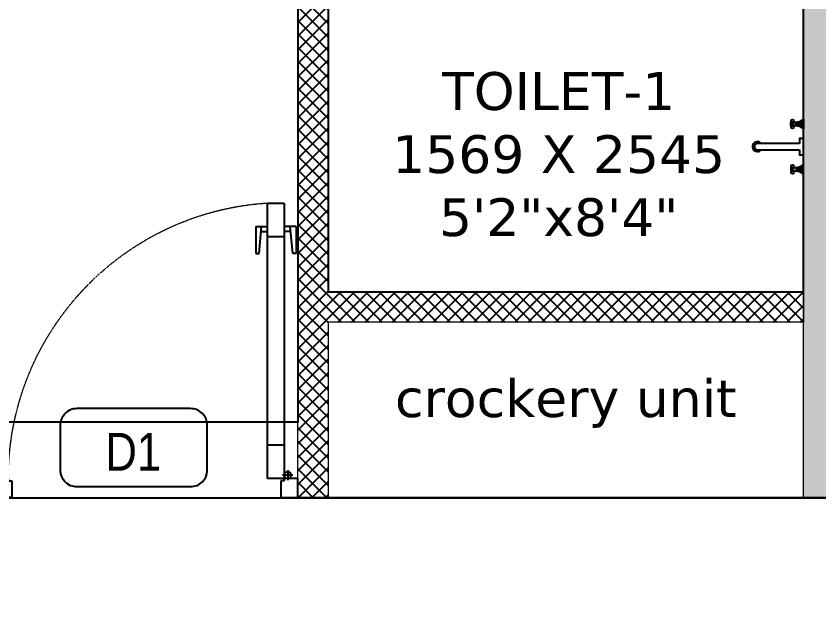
# Model space of a CAD drawing. Header units: millimetres. Extents: x 91566 to 131129, y 141753 to 207061.
# Drawn here: x 100364 to 103014, y 177843 to 179803 of the extents above; entities that cross this region are included whole.
import ezdxf
from ezdxf.enums import TextEntityAlignment as Align

# ---------------------------------------------------------------- set-up
doc = ezdxf.new("R2010")
doc.units = ezdxf.units.MM
doc.linetypes.add('3BHK  WEST_UN-2$0$DASHED', pattern=[0.75, 0.5, -0.25])
for name, color, linetype in [('A-Door', 11, 'Continuous'), ('A-Door Line', 8, 'Continuous'), ('A-Elevation 10', 8, 'Continuous'), ('A-Fixture', 8, 'Continuous'), ('A-Hatch', 252, 'Continuous'), ('A-Room Boundary', 44, 'Continuous'), ('A-Text Main', 44, 'Continuous')]:
    doc.layers.add(name, color=color, linetype=linetype)
doc.layers.add('A-Wall', color=240, linetype='Continuous', lineweight=35)
doc.styles.add('2024-08-29_TOWER-A$0$simplex-0.8', font='simplex.shx', dxfattribs={"width": 0.8})
doc.styles.add('3BHK EAST -UN-4$0$grid_text', font='verdana.ttf')
doc.styles.add('ARIAL', font='ARIALN.TTF')

# ---------------------------------------------------------------- blocks, each defined once
blk = doc.blocks.new('A$Ccfbdbe87')
at = {"layer": 'A-Door'}
for p, q in [((99.9, 973.1), (44.4, 973.1)), ((44.4, 973.1), (44.4, 62.5)), ((99.9, 62.5), (99.9, 973.1)), ((5.6, 895.4), (44.4, 895.4)), ((5.6, 895.4), (5.6, 806.5)), ((16.7, 806.5), (24.9, 895.4)), ((23.3, 878.7), (44.4, 878.7)), ((138.8, 895.4), (99.9, 895.4)), ((121, 878.7), (99.9, 878.7)), ((127.7, 806.5), (119.5, 895.4)), ((138.8, 895.4), (138.8, 806.5)), ((99.9, 862), (44.4, 862)), ((5.6, 806.5), (16.7, 806.5)), ((138.8, 806.5), (127.7, 806.5)), ((99.9, 173.5), (44.4, 173.5)), ((33.3, 90.2), (33.3, 56.9)), ((0, 0), (0, 62.5)), ((0, 62.5), (44.4, 62.5)), ((16.7, 73.6), (50, 73.6)), ((44.4, 62.5), (99.9, 62.5)), ((44.4, 62.5), (44.4, 55.5)), ((44.4, 55.5), (55.5, 55.5)), ((55.5, 55.5), (55.5, 0)), ((99.9, 62.5), (99.9, 62.5)), ((944.5, 55.5), (944.5, 0)), ((955.6, 55.5), (944.5, 55.5)), ((1000, 62.5), (955.6, 62.5)), ((955.6, 62.5), (955.6, 55.5)), ((1000, 0), (1000, 62.5)), ((55.5, 0), (0, 0)), ((944.5, 0), (1000, 0))]:
    blk.add_line(p, q, dxfattribs=at)
blk.add_circle((33.3, 73.6), 11.1, dxfattribs=at)
at = {"layer": 'A-Door', "linetype": '3BHK  WEST_UN-2$0$DASHED', "lineweight": 0}
blk.add_arc((41.8, 61.2), 913.8, 0.0822, 86.3506, dxfattribs=at)
blk = doc.blocks.new('A$Cfbc7273c')
at = {"layer": 'A-Fixture'}
for p, q in [((-41.9, 68.8), (-41.9, 81.3)), ((-41.9, 81.3), (-27.4, 81.2)), ((-23.6, 68.6), (-23.6, 81.3)), ((-22.2, 81.5), (-22.2, 68.5)), ((-20.4, 68.3), (-20.4, 81.7)), ((-18, 82.2), (-18, 67.8)), ((-15.8, 67.3), (-15.8, 82.7)), ((-13.3, 66.5), (-13.3, 83.5)), ((-9.9, 65.2), (-9.9, 84.7)), ((-5.4, 63), (-5.4, 87)), ((0, 90.6), (0, 59.4)), ((0, -90.6), (0, 90.6)), ((-27.4, 68.8), (-41.9, 68.8)), ((0, 27), (-12.5, 27)), ((0, -27), (0, 27)), ((-13.5, 10), (-152, 10)), ((-13.5, 26), (-13.5, 10)), ((-152, -10), (-13.5, -10)), ((-13.5, -10), (-13.5, -26)), ((-12.5, -27), (0, -27)), ((-41.9, -68.8), (-41.9, -81.3)), ((-27.4, -68.8), (-41.9, -68.8)), ((-23.6, -68.6), (-23.6, -81.3)), ((-22.2, -81.5), (-22.2, -68.5)), ((-20.4, -68.3), (-20.4, -81.7)), ((-18, -82.2), (-18, -67.8)), ((-15.8, -67.3), (-15.8, -82.7)), ((-13.3, -66.5), (-13.3, -83.5)), ((-9.9, -65.2), (-9.9, -84.7)), ((-5.4, -63), (-5.4, -87)), ((0, -90.6), (0, -59.4)), ((-41.9, -81.3), (-27.4, -81.2))]:
    blk.add_line(p, q, dxfattribs=at)
for centre, radius in [((-36, 85.7), 4.41), ((-36, 64.3), 4.41), ((-36, 74.8), 3.69), ((-36, -64.3), 4.41), ((-36, -74.8), 3.69), ((-36, -85.7), 4.41)]:
    blk.add_circle(centre, radius, dxfattribs=at)
for centre, radius, start, end in [((-27.2, 125.4), 44.2, 269.7849, 308.0362), ((-27.4, 24.1), 44.7, 52.1791, 90), ((-12.5, 26), 0.999, 89.9998, 180.1995), ((-152, 0), 16, 90, 180.0001), ((-152, 0), 16, 180.0001, 270), ((-152, 0), 10, 90, 270), ((-152, 0), 16, 38.6822, 90), ((-152, 0), 16, 270, 321.3178), ((-12.5, -26), 1, 180, 269.8008), ((-27.4, -24.1), 44.7, 270, 307.8209), ((-27.2, -125.4), 44.2, 51.9638, 90.2151)]:
    blk.add_arc(centre, radius, start, end, dxfattribs=at)
blk = doc.blocks.new('2024-08-29_TOWER-A$0$WNTG')
at = {"layer": 'A-Text Main'}
blk.add_lwpolyline([(-187.8, 246.2), (187.8, 246.2, -0.414214), (242.8, 191.2), (242.8, 43.3, -0.414214), (187.8, -11.7), (-187.8, -11.7, -0.414214), (-242.8, 43.3), (-242.8, 191.2, -0.414214)], format="xyb", close=True, dxfattribs=at)
at = {"layer": 'A-Text Main', "style": '2024-08-29_TOWER-A$0$simplex-0.8', "width": 0.8}
blk.add_attdef('WNTG', text='', height=150, dxfattribs=at).set_placement((-1.6, 43), align=Align.CENTER)
blk = doc.blocks.new('Unit_4')
at = {"layer": 'A-Hatch', "linetype": 'Continuous'}
h = blk.add_hatch(color=256, dxfattribs=at)
h.dxf.hatch_style = 1
h.paths.add_polyline_path([(66655.6, 175630.1), (66655.6, 180094.4), (67456.1, 180094.4), (67456.1, 179844.4), (66855.6, 179844.4), (66855.6, 175630.1)])
h.paths.add_polyline_path([(65185.6, 179844.4), (65185.6, 180094.4), (61026.1, 180094.4), (61026.1, 179029.4), (61276.1, 179029.4), (61276.1, 179844.4)])
h.paths.add_polyline_path([(68205.7, 179844.4), (69175.7, 179844.4), (69175.7, 180094.4), (68205.7, 180094.4)])
h.paths.add_polyline_path([(71826.1, 175830.1), (71826.1, 179844.4), (71026.1, 179844.4), (71026.1, 180094.4), (72076.1, 180094.4), (72076.1, 175261.7), (71826.1, 175261.7), (71826.1, 175630.1), (68366.1, 175630.1), (68366.1, 175830.1)])
h.paths.add_polyline_path([(68301.1, 171719.4), (68301.1, 171919.4), (71826.1, 171919.4), (71826.1, 174061.7), (72076.1, 174061.7), (72076.1, 171719.4), (72076.1, 166894.4), (71826.1, 166894.4), (71826.1, 171719.4)])
h.paths.add_polyline_path([(64056.1, 171719.4), (61276.1, 171719.4), (61276.1, 168669.4), (61026.1, 168669.4), (61026.1, 171969.4), (63911.1, 171969.4), (63911.1, 171919.4), (64056.1, 171919.4)])
h.paths.add_polyline_path([(66901.1, 166894.4), (66901.1, 171919.4), (67101.1, 171919.4), (67101.1, 167144.4), (70250.6, 167144.4), (70251.1, 169019.2), (70351.1, 169019.2), (70351.1, 166894.4)])
h.paths.add_polyline_path([(65305.6, 167144.4), (65306.1, 166894.4), (61026.1, 166894.4), (61026.1, 167144.4)])
h = blk.add_hatch(dxfattribs=at)
h.set_pattern_fill('ANSI37', color=256, scale=10)
h.paths.add_polyline_path([(64986.1, 179844.4), (64986.1, 178119.4), (65086.1, 178119.4), (65086.1, 178854.4), (65236.1, 178854.4), (65236.1, 179054.4), (65085.6, 179054.4), (65085.6, 179844.4)])
h.paths.add_polyline_path([(68366.1, 179844.4), (68366.1, 179159.4), (68466.1, 179159.4), (68466.1, 179844.4)])
h.paths.add_polyline_path([(66855.6, 177350.1), (68366.1, 177350.1), (68366.1, 178309.4), (68466.1, 178309.4), (68466.1, 177249.4), (68466.1, 176830.1), (68366.1, 176830.1), (68366.1, 177250.1), (66855.6, 177250.1)])
h.paths.add_polyline_path([(65086.1, 176209.4), (65086.1, 175630.1), (64986.1, 175630.1), (64986.1, 177269.4), (65086.1, 177269.4), (65086.1, 176309.4), (66655.6, 176309.4), (66655.6, 176209.4)])
h.paths.add_polyline_path([(65156.1, 170684.4), (66901.1, 170684.4), (66901.1, 170584.4), (65156.1, 170584.4), (65156.1, 169004.4), (65056.1, 169004.4), (65056.1, 171919.4), (65156.1, 171919.4)])
h.paths.add_polyline_path([(63911.1, 171969.4), (63661.1, 171969.4), (63661.1, 172229), (63911.1, 172229)])
h.paths.add_polyline_path([(63911.1, 175629.4), (63911.1, 175229), (63661.1, 175229), (63661.1, 175629.4)])
h.paths.add_polyline_path([(63061.1, 175629.4), (63061.1, 175229.4), (62961.1, 175229.4), (62960.6, 175629.4)])
h.paths.add_polyline_path([(70351.1, 171719.4), (70351.1, 171119.4), (70250.6, 171119.4), (70250.6, 171719.4)])
h.paths.add_polyline_path([(71051.1, 171719.4), (71051.1, 171220.4), (70951.1, 171220.4), (70951.1, 171719.4)])
edge = h.paths.add_edge_path()
edge.add_line((65986.1, 179054.4), (66655.6, 179054.4))
edge.add_line((66655.6, 179054.4), (66655.6, 178854.4))
edge.add_line((66655.6, 178854.4), (65986.1, 178854.4))
edge.add_line((65986.1, 178854.4), (65986.1, 179054.4))
at = {"layer": 'A-Door Line', "linetype": 'Continuous'}
blk.add_lwpolyline([(63986.1, 175629.4), (64986.1, 175630.1)], dxfattribs=at)
at = {"layer": 'A-Elevation 10', "linetype": 'Continuous'}
blk.add_lwpolyline([(65086.1, 175630.1), (66655.6, 175630.1)], dxfattribs=at)
at = {"layer": 'A-Room Boundary', "linetype": 'Continuous'}
for points in [[(61276.1, 179844.4), (64986.1, 179844.4), (64986.1, 175879.4), (61276.1, 175879.4)], [(66655.6, 178854.4), (65086.1, 178854.4), (65086.1, 176309.4), (66655.6, 176309.4)], [(63911.1, 175629.4), (67101.1, 175629.4), (67101.1, 171919.4), (63911.1, 171919.4)]]:
    blk.add_lwpolyline(points, close=True, dxfattribs=at)
at = {"layer": 'A-Wall', "lineweight": 0}
for points in [[(66655.6, 175630.1), (66655.6, 180094.4), (67456.1, 180094.4), (67456.1, 179844.4), (66855.6, 179844.4), (66855.6, 175630.1)], [(65086.1, 176209.4), (65086.1, 175630.1), (64986.1, 175630.1), (64986.1, 177269.4), (65086.1, 177269.4), (65086.1, 176309.4), (66655.6, 176309.4), (66655.6, 176209.4)]]:
    blk.add_lwpolyline(points, close=True, dxfattribs=at)
at = {"layer": 'A-Door', "linetype": 'Continuous', "xscale": -1}
blk.add_blockref('A$Ccfbdbe87', (64986.1, 175630.1), dxfattribs=at)
at = {"layer": 'A-Fixture', "linetype": 'Continuous'}
blk.add_blockref('A$Cfbc7273c', (66655.6, 176789.4), dxfattribs=at)
at = {"layer": 'A-Text Main'}
ref = blk.add_blockref('2024-08-29_TOWER-A$0$WNTG', (64444.7, 175912.1), dxfattribs=dict(at, xscale=-1, rotation=180))
ref.add_attrib('WNTG', 'D1', dxfattribs={"height": 125, "style": 'ARIAL'}).set_placement((64443.1, 175718.7), align=Align.CENTER)
at = {"layer": 'A-Text Main', "insert": (65847.4, 176763.7), "char_height": 125, "width": 1105.011, "attachment_point": 5, "style": '3BHK EAST -UN-4$0$grid_text'}
blk.add_mtext('TOILET-1\\P1569 X 2545\\P5\'2"x8\'4"', dxfattribs=at)
at = {"layer": 'A-Text Main', "insert": (65870.7, 175940.6), "char_height": 125, "attachment_point": 5, "style": '3BHK EAST -UN-4$0$grid_text', "bg_fill": 2}
blk.add_mtext_dynamic_manual_height_columns('crockery unit', width=1126.838, gutter_width=487.9, heights=[0], dxfattribs=at)

msp = doc.modelspace()

# ---------------------------------------------------------------- block references
at = {"linetype": 'Continuous'}
msp.add_blockref('Unit_4', (36307.5, 2581.6), dxfattribs=at)

doc.saveas('drawing.dxf')
